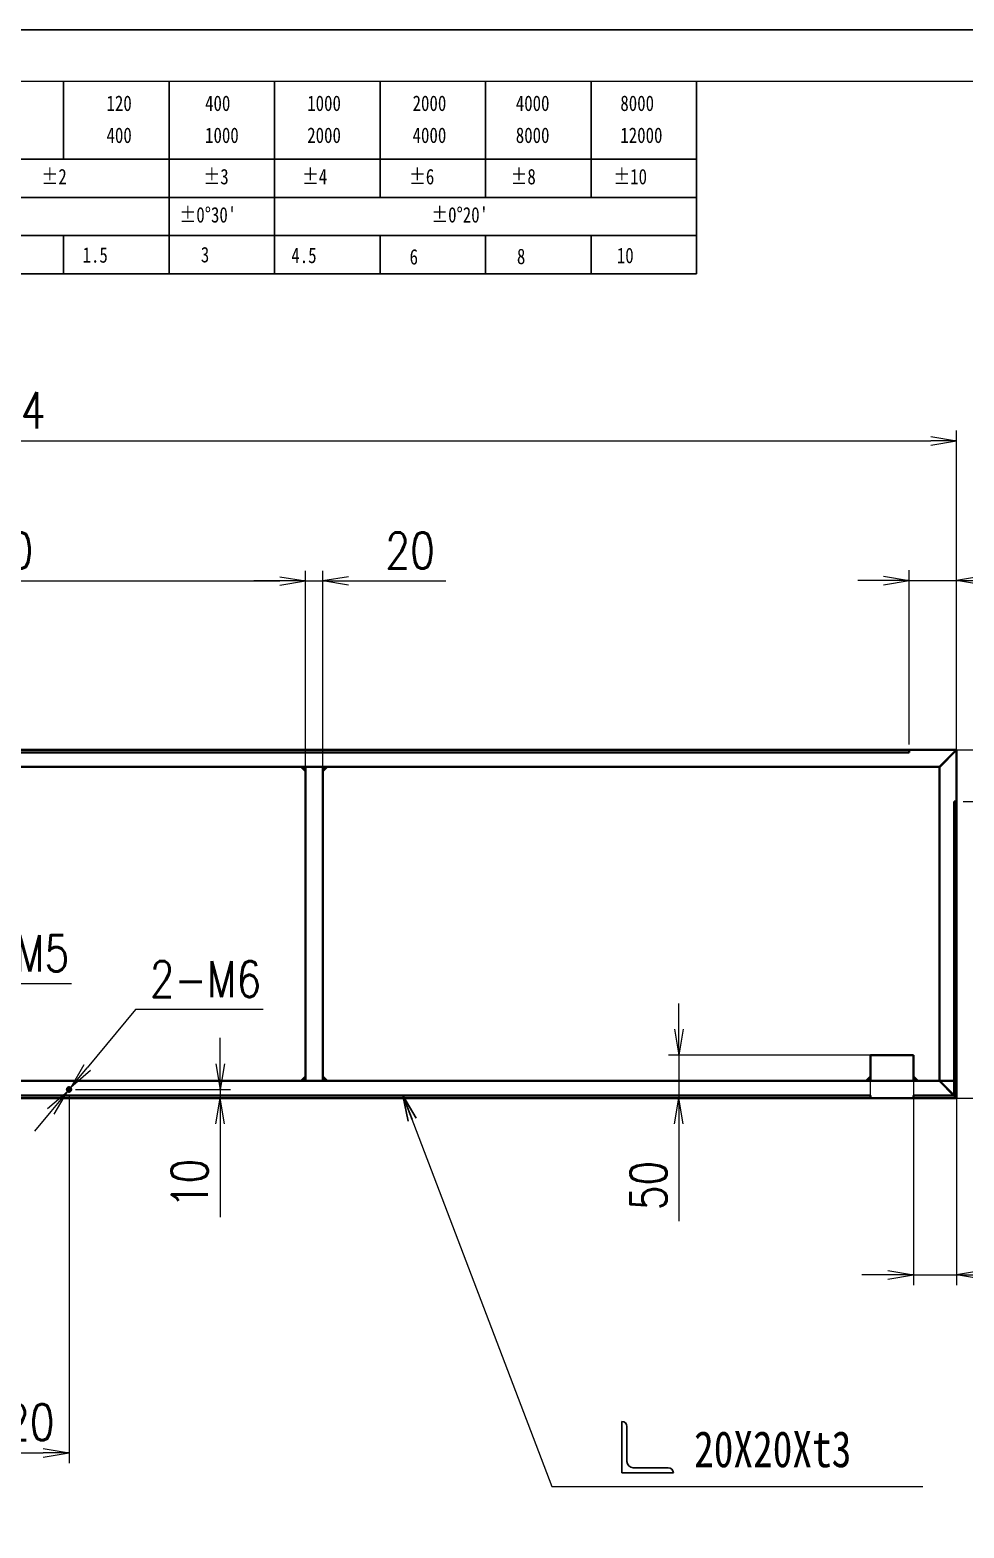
# Model space of a CAD drawing. Header units: millimetres. Extents: x 1333 to 129696, y -57210 to 105899.
# Drawn here: x 59521 to 60607, y 102878 to 104620 of the extents above; entities that cross this region are included whole.
import ezdxf

# ---------------------------------------------------------------- set-up
doc = ezdxf.new("R2010")
doc.units = ezdxf.units.MM
doc.header["$LTSCALE"] = 0.5
doc.linetypes.add('DASHDOT', pattern=[18.5, 12, -3, 0.5, -3])
doc.layers.add('SYMBOL', color=7, linetype='Continuous')
doc.layers.add('图\\M+19E79\\M+195B6\\M+18E9A', color=7, linetype='Continuous')
for name, color, linetype, lineweight in [('图框', 7, 'Continuous', 18), ('标注线', 3, 'Continuous', 18), ('粗实线', 7, 'Continuous', 35)]:
    doc.layers.add(name, color=color, linetype=linetype, lineweight=lineweight)
doc.layers.add('打印', color=7, linetype='Continuous', lineweight=15, plot=False)
doc.layers.add('打印-禁用', color=7, linetype='Continuous', lineweight=15, plot=False)
doc.styles.add('DIM', font='romans.shx', dxfattribs={"width": 0.8, "bigfont": 'bigfont.shx'})
doc.styles.add('国标', font='simfang.ttf', dxfattribs={"width": 0.8})
doc.dimstyles.new('DEH 1-12', dxfattribs={"dimscale": 12, "dimtxt": 3.5, "dimasz": 2.5, "dimexe": 1, "dimexo": 0.625, "dimgap": 1.2, "dimtad": 1, "dimdsep": 46, "dimtxsty": 'DIM', "dimblk": 'OPEN', "dimcen": 0, "dimclrd": 8, "dimclre": 8, "dimclrt": 2, "dimazin": 2, "dimtfac": 0.5, "dimtmove": 0, "dimatfit": 3, "dimldrblk": 'OPEN', "dimfxl": 0, "dimtolj": 2, "dimlwd": 13, "dimlwe": 13, "dimarcsym": 0})
doc.dimstyles.new('DEH 1-12$3', dxfattribs={"dimscale": 12, "dimtxt": 3.5, "dimasz": 2.5, "dimexe": 1, "dimexo": 0.625, "dimgap": 1.2, "dimtad": 1, "dimtoh": 1, "dimdsep": 46, "dimtxsty": 'DIM', "dimblk": 'OPEN', "dimcen": 0, "dimclrd": 8, "dimclre": 8, "dimclrt": 2, "dimazin": 2, "dimtfac": 0.5, "dimtmove": 0, "dimatfit": 3, "dimldrblk": 'OPEN', "dimfxl": 0, "dimtolj": 2, "dimlwd": 13, "dimlwe": 13, "dimarcsym": 0})

# ---------------------------------------------------------------- blocks, each defined once
blk = doc.blocks.new('GZDEH零件A3图框V01版')
at = {"layer": '图\\M+19E79\\M+195B6\\M+18E9A', "color": 9}
for p, q in [((3051.75, -1561.98), (3051.75, -1554.46)), ((3061.98, -1561.98), (3061.98, -1554.46)), ((3072.2, -1561.98), (3072.2, -1554.46)), ((3082.42, -1561.98), (3082.42, -1554.46)), ((3092.64, -1561.98), (3092.64, -1554.46)), ((3102.86, -1561.98), (3102.86, -1554.46)), ((3113.09, -1573.08), (3113.09, -1554.46)), ((2996.09, -1561.98), (3113.09, -1561.98)), ((3061.98, -1573.08), (3061.98, -1561.98)), ((3072.2, -1573.08), (3072.2, -1561.98)), ((3082.42, -1565.68), (3082.42, -1561.98)), ((3092.64, -1565.68), (3092.64, -1561.98)), ((3102.86, -1565.68), (3102.86, -1561.98)), ((2996.09, -1565.68), (3113.09, -1565.68)), ((2996.09, -1569.38), (3113.09, -1569.38)), ((3051.75, -1573.08), (3051.75, -1569.38)), ((3082.42, -1573.08), (3082.42, -1569.48)), ((3092.64, -1573.08), (3092.64, -1569.38)), ((3102.86, -1573.08), (3102.86, -1569.38)), ((2990.09, -1573.08), (3113.09, -1573.08))]:
    blk.add_line(p, q, dxfattribs=at)
at = {"layer": '图框', "linetype": 'Continuous'}
blk.add_line((3272.49, -1554.46), (2882.49, -1554.46), dxfattribs=at)
at = {"layer": '打印-禁用', "linetype": 'Continuous'}
blk.add_line((3277.49, -1549.46), (2857.49, -1549.46), dxfattribs=at)
at = {"layer": '图\\M+19E79\\M+195B6\\M+18E9A', "color": 9, "style": '国标', "width": 0.8}
for s, p in [('120', (3055.91, -1557.31)), ('400', (3065.46, -1557.31)), ('1000', (3075.36, -1557.31)), ('2000', (3085.57, -1557.31)), ('4000', (3095.57, -1557.31)), ('8000', (3105.7, -1557.31)), ('400', (3055.91, -1560.41)), ('1000', (3065.46, -1560.41)), ('2000', (3075.36, -1560.41)), ('4000', (3085.57, -1560.41)), ('8000', (3095.57, -1560.41)), ('12000', (3105.7, -1560.41)), ('±2', (3049.61, -1564.42)), ('±3', (3065.3, -1564.42)), ('±4', (3074.85, -1564.42)), ('±6', (3085.22, -1564.42)), ('±8', (3095.06, -1564.42)), ('±10', (3105.02, -1564.42)), ("±0%%D30'", (3062.98, -1568.12)), ("±0%%D20'", (3087.38, -1568.12)), ('1.5', (3053.59, -1572.01)), ('3', (3065.05, -1571.98)), ('4.5', (3073.82, -1572.05)), ('10', (3105.36, -1572.06)), ('6', (3085.28, -1572.19)), ('8', (3095.68, -1572.15))]:
    blk.add_text(s, height=1.5, dxfattribs=at).set_placement(p)
blk = doc.blocks.new('DEH A3')
at = {"layer": '图框'}
blk.add_blockref('GZDEH零件A3图框V01版', (-2857.49, 1846.46), dxfattribs=at)
blk = doc.blocks.new('_Open')
at = {"color": 0, "linetype": 'ByBlock', "lineweight": -2}
for p, q in [((-1, 0.167), (0, 0)), ((-1, -0.167), (0, 0)), ((0, 0), (-1, 0))]:
    blk.add_line(p, q, dxfattribs=at)
blk = doc.blocks.new('*D42')
at = {"layer": 'Defpoints', "color": 0, "transparency": 16777216}
for p in [(60598.6, 104142.2), (58364.6, 103743.7), (60598.6, 103737.3)]:
    blk.add_point(p, dxfattribs=at)
at = {"layer": '标注线', "color": 8, "lineweight": 13, "transparency": 16777216}
for p, q in [((58364.6, 103751.2), (58364.6, 104154.2)), ((60598.6, 103744.8), (60598.6, 104154.2)), ((58394.6, 104142.2), (60568.6, 104142.2))]:
    blk.add_line(p, q, dxfattribs=at)
at = {"layer": '标注线', "color": 8, "lineweight": 13, "transparency": 16777216, "xscale": 30, "yscale": 30, "zscale": 30, "rotation": 180}
blk.add_blockref('_Open', (58364.6, 104142.2), dxfattribs=at)
at = {"layer": '标注线', "color": 8, "lineweight": 13, "transparency": 16777216, "xscale": 30, "yscale": 30, "zscale": 30}
blk.add_blockref('_Open', (60598.6, 104142.2), dxfattribs=at)
at = {"layer": '标注线', "color": 2, "transparency": 16777216, "insert": (59481.6, 104177.6), "char_height": 42, "attachment_point": 5, "style": 'DIM'}
blk.add_mtext('\\A2;2234', dxfattribs=at)
blk = doc.blocks.new('*D43')
at = {"layer": 'Defpoints', "color": 0, "transparency": 16777216}
for p in [(58596.7, 103782.9), (58873.8, 103377.9), (60885.2, 103377.9)]:
    blk.add_point(p, dxfattribs=at)
at = {"layer": '标注线', "color": 8, "lineweight": 13, "transparency": 16777216}
for p, q in [((58604.2, 103782.9), (60897.2, 103782.9)), ((60885.2, 103752.9), (60885.2, 103407.9)), ((58881.3, 103377.9), (60897.2, 103377.9))]:
    blk.add_line(p, q, dxfattribs=at)
at = {"layer": '标注线', "color": 8, "lineweight": 13, "transparency": 16777216, "xscale": 30, "yscale": 30, "zscale": 30}
for p, rotation in [((60885.2, 103782.9), 90), ((60885.2, 103377.9), 270)]:
    blk.add_blockref('_Open', p, dxfattribs=dict(at, rotation=rotation))
at = {"layer": '标注线', "color": 2, "transparency": 16777216, "insert": (60849.8, 103580.4), "char_height": 42, "attachment_point": 5, "rotation": 90, "style": 'DIM'}
blk.add_mtext('\\A2;405', dxfattribs=at)
blk = doc.blocks.new('*D48')
at = {"layer": 'Defpoints', "color": 0, "transparency": 16777216}
for p in [(59841.6, 103979.2), (59121.6, 103697.4), (59841.6, 103697.4)]:
    blk.add_point(p, dxfattribs=at)
at = {"layer": '标注线', "color": 8, "lineweight": 13, "transparency": 16777216}
for p, q in [((59121.6, 103704.9), (59121.6, 103991.2)), ((59151.6, 103979.2), (59811.6, 103979.2)), ((59841.6, 103704.9), (59841.6, 103991.2))]:
    blk.add_line(p, q, dxfattribs=at)
at = {"layer": '标注线', "color": 8, "lineweight": 13, "transparency": 16777216, "xscale": 30, "yscale": 30, "zscale": 30, "rotation": 180}
blk.add_blockref('_Open', (59121.6, 103979.2), dxfattribs=at)
at = {"layer": '标注线', "color": 8, "lineweight": 13, "transparency": 16777216, "xscale": 30, "yscale": 30, "zscale": 30}
blk.add_blockref('_Open', (59841.6, 103979.2), dxfattribs=at)
at = {"layer": '标注线', "color": 2, "transparency": 16777216, "insert": (59481.6, 104014.6), "char_height": 42, "attachment_point": 5, "style": 'DIM'}
blk.add_mtext('\\A2;720', dxfattribs=at)
blk = doc.blocks.new('*D49')
at = {"layer": 'Defpoints', "color": 0, "transparency": 16777216}
for p in [(59861.6, 103979.2), (59841.6, 103704.9), (59861.6, 103704.9)]:
    blk.add_point(p, dxfattribs=at)
at = {"layer": '标注线', "color": 8, "lineweight": 13, "transparency": 16777216}
for p, q in [((59811.6, 103979.2), (59781.6, 103979.2)), ((59841.6, 103712.4), (59841.6, 103991.2)), ((59841.6, 103979.2), (59861.6, 103979.2)), ((59861.6, 103712.4), (59861.6, 103991.2)), ((59891.6, 103979.2), (60004.8, 103979.2))]:
    blk.add_line(p, q, dxfattribs=at)
at = {"layer": '标注线', "color": 8, "lineweight": 13, "transparency": 16777216, "xscale": 30, "yscale": 30, "zscale": 30}
blk.add_blockref('_Open', (59841.6, 103979.2), dxfattribs=at)
at = {"layer": '标注线', "color": 8, "lineweight": 13, "transparency": 16777216, "xscale": 30, "yscale": 30, "zscale": 30, "rotation": 180}
blk.add_blockref('_Open', (59861.6, 103979.2), dxfattribs=at)
at = {"layer": '标注线', "color": 2, "transparency": 16777216, "insert": (59963.2, 104014.6), "char_height": 42, "attachment_point": 5, "style": 'DIM'}
blk.add_mtext('\\A2;20', dxfattribs=at)
blk = doc.blocks.new('*D51')
at = {"layer": 'Defpoints', "color": 0, "transparency": 16777216}
for p in [(60598.6, 103979.7), (60543.6, 103781.4), (60598.6, 103772.4)]:
    blk.add_point(p, dxfattribs=at)
at = {"layer": '标注线', "color": 8, "lineweight": 13, "transparency": 16777216}
for p, q in [((60543.6, 103788.9), (60543.6, 103991.7)), ((60598.6, 103779.9), (60598.6, 103991.7)), ((60513.6, 103979.7), (60483.6, 103979.7)), ((60543.6, 103979.7), (60598.6, 103979.7)), ((60628.6, 103979.7), (60741.8, 103979.7))]:
    blk.add_line(p, q, dxfattribs=at)
at = {"layer": '标注线', "color": 8, "lineweight": 13, "transparency": 16777216, "xscale": 30, "yscale": 30, "zscale": 30}
blk.add_blockref('_Open', (60543.6, 103979.7), dxfattribs=at)
at = {"layer": '标注线', "color": 8, "lineweight": 13, "transparency": 16777216, "xscale": 30, "yscale": 30, "zscale": 30, "rotation": 180}
blk.add_blockref('_Open', (60598.6, 103979.7), dxfattribs=at)
at = {"layer": '标注线', "color": 2, "transparency": 16777216, "insert": (60700.2, 104015.1), "char_height": 42, "attachment_point": 5, "style": 'DIM'}
blk.add_mtext('\\A2;55', dxfattribs=at)
blk = doc.blocks.new('*D52')
at = {"layer": 'Defpoints', "color": 0, "transparency": 16777216}
for p in [(60582, 103782.9), (60598.6, 103722.9), (60742.7, 103722.9)]:
    blk.add_point(p, dxfattribs=at)
at = {"layer": '标注线', "color": 8, "lineweight": 13, "transparency": 16777216}
for p, q in [((60742.7, 103812.9), (60742.7, 103842.9)), ((60589.5, 103782.9), (60754.7, 103782.9)), ((60742.7, 103782.9), (60742.7, 103722.9)), ((60606.1, 103722.9), (60754.7, 103722.9)), ((60742.7, 103692.9), (60742.7, 103581.3))]:
    blk.add_line(p, q, dxfattribs=at)
at = {"layer": '标注线', "color": 8, "lineweight": 13, "transparency": 16777216, "xscale": 30, "yscale": 30, "zscale": 30}
for p, rotation in [((60742.7, 103782.9), 270), ((60742.7, 103722.9), 90)]:
    blk.add_blockref('_Open', p, dxfattribs=dict(at, rotation=rotation))
at = {"layer": '标注线', "color": 2, "transparency": 16777216, "insert": (60707.3, 103622.1), "char_height": 42, "attachment_point": 5, "rotation": 90, "style": 'DIM'}
blk.add_mtext('\\A2;60', dxfattribs=at)
blk = doc.blocks.new('*D56')
at = {"layer": 'Defpoints', "color": 0, "transparency": 16777216}
for p in [(60548.6, 103412.9), (60598.6, 103412.9), (60598.6, 103172.3)]:
    blk.add_point(p, dxfattribs=at)
at = {"layer": '标注线', "color": 8, "lineweight": 13, "transparency": 16777216}
for p, q in [((60548.6, 103405.4), (60548.6, 103160.3)), ((60598.6, 103405.4), (60598.6, 103160.3)), ((60518.6, 103172.3), (60488.6, 103172.3)), ((60548.6, 103172.3), (60598.6, 103172.3)), ((60628.6, 103172.3), (60741.8, 103172.3))]:
    blk.add_line(p, q, dxfattribs=at)
at = {"layer": '标注线', "color": 8, "lineweight": 13, "transparency": 16777216, "xscale": 30, "yscale": 30, "zscale": 30}
blk.add_blockref('_Open', (60548.6, 103172.3), dxfattribs=at)
at = {"layer": '标注线', "color": 8, "lineweight": 13, "transparency": 16777216, "xscale": 30, "yscale": 30, "zscale": 30, "rotation": 180}
blk.add_blockref('_Open', (60598.6, 103172.3), dxfattribs=at)
at = {"layer": '标注线', "color": 2, "transparency": 16777216, "insert": (60700.2, 103207.7), "char_height": 42, "attachment_point": 5, "style": 'DIM'}
blk.add_mtext('\\A2;50', dxfattribs=at)
blk = doc.blocks.new('*D61')
at = {"layer": 'Defpoints', "color": 0, "transparency": 16777216}
for p in [(59446.6, 103387.9), (59566.6, 103387.9), (59566.6, 102965.6)]:
    blk.add_point(p, dxfattribs=at)
at = {"layer": '标注线', "color": 8, "lineweight": 13, "transparency": 16777216}
for p, q in [((59446.6, 103380.4), (59446.6, 102953.6)), ((59566.6, 103380.4), (59566.6, 102953.6)), ((59476.6, 102965.6), (59536.6, 102965.6))]:
    blk.add_line(p, q, dxfattribs=at)
at = {"layer": '标注线', "color": 8, "lineweight": 13, "transparency": 16777216, "xscale": 30, "yscale": 30, "zscale": 30, "rotation": 180}
blk.add_blockref('_Open', (59446.6, 102965.6), dxfattribs=at)
at = {"layer": '标注线', "color": 8, "lineweight": 13, "transparency": 16777216, "xscale": 30, "yscale": 30, "zscale": 30}
blk.add_blockref('_Open', (59566.6, 102965.6), dxfattribs=at)
at = {"layer": '标注线', "color": 2, "transparency": 16777216, "insert": (59506.6, 103001), "char_height": 42, "attachment_point": 5, "style": 'DIM'}
blk.add_mtext('\\A2;120', dxfattribs=at)
blk = doc.blocks.new('*D64')
at = {"layer": 'Defpoints', "color": 0, "transparency": 16777216}
for p in [(59566.6, 103387.9), (59576.1, 103377.9), (59742.2, 103377.9)]:
    blk.add_point(p, dxfattribs=at)
at = {"layer": '标注线', "color": 8, "lineweight": 13, "transparency": 16777216}
for p, q in [((59742.2, 103417.9), (59742.2, 103447.9)), ((59574.1, 103387.9), (59754.2, 103387.9)), ((59742.2, 103387.9), (59742.2, 103377.9)), ((59583.6, 103377.9), (59754.2, 103377.9)), ((59742.2, 103347.9), (59742.2, 103239.5))]:
    blk.add_line(p, q, dxfattribs=at)
at = {"layer": '标注线', "color": 8, "lineweight": 13, "transparency": 16777216, "xscale": 30, "yscale": 30, "zscale": 30}
for p, rotation in [((59742.2, 103387.9), 270), ((59742.2, 103377.9), 90)]:
    blk.add_blockref('_Open', p, dxfattribs=dict(at, rotation=rotation))
at = {"layer": '标注线', "color": 2, "transparency": 16777216, "insert": (59706.8, 103278.7), "char_height": 42, "attachment_point": 5, "rotation": 90, "style": 'DIM'}
blk.add_mtext('\\A2;10', dxfattribs=at)
blk = doc.blocks.new('*D67')
at = {"layer": 'Defpoints', "color": 0, "transparency": 16777216}
for p in [(59362.4, 103453.7), (59358.8, 103450.2)]:
    blk.add_point(p, dxfattribs=at)
at = {"layer": '标注线', "color": 8, "lineweight": 13, "transparency": 16777216}
for p, q in [((59420.5, 103510.9), (59383.8, 103474.7)), ((59569.3, 103510.9), (59420.5, 103510.9)), ((59358.8, 103450.2), (59362.4, 103453.7)), ((59337.5, 103429.1), (59316.1, 103408.1))]:
    blk.add_line(p, q, dxfattribs=at)
at = {"layer": '标注线', "color": 8, "lineweight": 13, "transparency": 16777216, "xscale": 30, "yscale": 30, "zscale": 30}
for p, rotation in [((59362.4, 103453.7), 224.589617882719), ((59358.8, 103450.2), 44.58961788271902)]:
    blk.add_blockref('_Open', p, dxfattribs=dict(at, rotation=rotation))
at = {"layer": '标注线', "color": 2, "transparency": 16777216, "insert": (59502.1, 103546.3), "char_height": 42, "attachment_point": 5, "style": 'DIM'}
blk.add_mtext('\\A2;4-M5', dxfattribs=at)
blk = doc.blocks.new('*D68')
at = {"layer": 'Defpoints', "color": 0, "transparency": 16777216}
for p in [(59564.7, 103385.6), (59568.5, 103390.2)]:
    blk.add_point(p, dxfattribs=at)
at = {"layer": '标注线', "color": 8, "lineweight": 13, "transparency": 16777216}
for p, q in [((59643.7, 103480.9), (59587.7, 103413.3)), ((59792.5, 103480.9), (59643.7, 103480.9)), ((59564.7, 103385.6), (59568.5, 103390.2)), ((59545.6, 103362.5), (59526.4, 103339.4))]:
    blk.add_line(p, q, dxfattribs=at)
at = {"layer": '标注线', "color": 8, "lineweight": 13, "transparency": 16777216, "xscale": 30, "yscale": 30, "zscale": 30}
for p, rotation in [((59568.5, 103390.2), 230.3626765540744), ((59564.7, 103385.6), 50.3626765540744)]:
    blk.add_blockref('_Open', p, dxfattribs=dict(at, rotation=rotation))
at = {"layer": '标注线', "color": 2, "transparency": 16777216, "insert": (59725.3, 103516.3), "char_height": 42, "attachment_point": 5, "style": 'DIM'}
blk.add_mtext('\\A2;2-M6', dxfattribs=at)
blk = doc.blocks.new('EL_SHARP_MARK5')
at = {"color": 0, "linetype": 'ByBlock', "lineweight": -2}
for p, q in [((-2.5, 0), (-2.5, 5)), ((-2, 4.5), (-2, 1.1)), ((2.5, 0), (-2.5, 0)), ((-1.4, 0.5), (2, 0.5))]:
    blk.add_line(p, q, dxfattribs=at)
for centre, radius, start, end in [((-2.5, 4.5), 0.5, 0, 90), ((-1.4, 1.1), 0.6, 180, 270), ((2, 0), 0.5, 0, 90)]:
    blk.add_arc(centre, radius, start, end, dxfattribs=at)
blk = doc.blocks.new('WELDING_5')
at = {"layer": '粗实线'}
blk.add_hatch(color=256, dxfattribs=at).paths.add_polyline_path([(0, 5), (0, 0), (5, 0)])
for q in [(0, 5), (5, 0)]:
    blk.add_line((0, 0), q, dxfattribs=at)
blk.add_lwpolyline([(0, 5), (5, 0)], dxfattribs=at)
blk = doc.blocks.new('*D72')
at = {"layer": 'Defpoints', "color": 0, "transparency": 16777216}
for p in [(60532.8, 103427.9), (60275.7, 103377.9), (60469.9, 103377.9)]:
    blk.add_point(p, dxfattribs=at)
at = {"layer": '标注线', "color": 8, "lineweight": 13, "transparency": 16777216}
for p, q in [((60275.7, 103457.9), (60275.7, 103487.9)), ((60525.3, 103427.9), (60263.7, 103427.9)), ((60275.7, 103427.9), (60275.7, 103377.9)), ((60462.4, 103377.9), (60263.7, 103377.9)), ((60275.7, 103347.9), (60275.7, 103234.7))]:
    blk.add_line(p, q, dxfattribs=at)
at = {"layer": '标注线', "color": 8, "lineweight": 13, "transparency": 16777216, "xscale": 30, "yscale": 30, "zscale": 30}
for p, rotation in [((60275.7, 103427.9), 270), ((60275.7, 103377.9), 90)]:
    blk.add_blockref('_Open', p, dxfattribs=dict(at, rotation=rotation))
at = {"layer": '标注线', "color": 2, "transparency": 16777216, "insert": (60240.3, 103276.3), "char_height": 42, "attachment_point": 5, "rotation": 90, "style": 'DIM'}
blk.add_mtext('\\A2;50', dxfattribs=at)

msp = doc.modelspace()

# ---------------------------------------------------------------- linework, layer by layer
at = {"color": 7, "lineweight": 35}
for p, q in [((58419.624, 103782.933), (60543.553, 103782.933)), ((60543.553, 103782.933), (60598.553, 103782.933)), ((60598.553, 103782.933), (60578.553, 103762.933)), ((60598.624, 103782.862), (60578.624, 103762.862)), ((60598.624, 103782.862), (60598.624, 103722.933)), ((58419.624, 103779.933), (60543.553, 103779.933)), ((58384.695, 103762.933), (60578.553, 103762.933)), ((59841.624, 103762.933), (59841.624, 103397.933)), ((59841.624, 103762.933), (59861.624, 103762.933)), ((59841.624, 103762.933), (59861.624, 103762.933)), ((59861.624, 103397.933), (59861.624, 103762.933)), ((60578.624, 103762.862), (60578.624, 103398.003)), ((60595.624, 103722.933), (60595.624, 103381.003)), ((60598.624, 103722.933), (60598.624, 103378.003)), ((60498.624, 103397.933), (60498.624, 103427.933)), ((60548.624, 103427.933), (60498.624, 103427.933)), ((60548.624, 103427.933), (60548.624, 103397.933)), ((60598.624, 103397.933), (58384.695, 103397.933)), ((59861.624, 103397.933), (59841.624, 103397.933)), ((60498.624, 103397.933), (60548.624, 103397.933)), ((60498.624, 103397.933), (60548.624, 103397.933)), ((60578.553, 103397.933), (60595.553, 103380.933)), ((60578.624, 103398.003), (60595.624, 103381.003)), ((60498.624, 103380.933), (58474.624, 103380.933)), ((60498.624, 103377.933), (58474.624, 103377.933)), ((60498.624, 103377.933), (60548.624, 103377.933)), ((60595.553, 103380.933), (60548.624, 103380.933)), ((60598.553, 103377.933), (60548.624, 103377.933))]:
    msp.add_line(p, q, dxfattribs=at)
at = {"color": 7, "lineweight": 35, "ltscale": 0.075}
for p, q in [((60543.553, 103782.933), (60543.553, 103779.933)), ((60595.624, 103722.933), (60598.624, 103722.933)), ((60498.624, 103380.933), (60498.624, 103377.933)), ((60548.624, 103380.933), (60548.624, 103377.933))]:
    msp.add_line(p, q, dxfattribs=at)
at = {"color": 2, "linetype": 'DASHDOT', "lineweight": 13, "ltscale": 0.159802}
for p, q in [((59569.82, 103387.933), (59563.428, 103387.933)), ((59566.624, 103391.129), (59566.624, 103384.737))]:
    msp.add_line(p, q, dxfattribs=at)
at = {"color": 7, "lineweight": 35, "ltscale": 0.106066}
for p, q in [((60595.553, 103380.933), (60598.553, 103377.933)), ((60595.624, 103381.003), (60598.624, 103378.003))]:
    msp.add_line(p, q, dxfattribs=at)
at = {"color": 7, "lineweight": 35}
msp.add_circle((59566.624, 103387.933), 2.458, dxfattribs=at)
at = {"color": 7, "lineweight": 13}
msp.add_arc((59566.624, 103387.933), 3, 169.999993, 100.000014, dxfattribs=at)
at = {"layer": '打印'}
msp.add_lwpolyline([(57229.101, 104619.912), (62269.101, 104619.912), (62269.101, 101055.912), (57229.101, 101055.912)], close=True, dxfattribs=at)
at = {"layer": '标注线'}
msp.add_line((60498.624, 103380.933), (60498.624, 103397.933), dxfattribs=at)

# ---------------------------------------------------------------- block references
at = {"layer": 'SYMBOL', "xscale": 12, "yscale": 12, "zscale": 12}
msp.add_blockref('EL_SHARP_MARK5', (60239.327, 102942.074), dxfattribs=at)
at = {"layer": '图框', "xscale": 12, "yscale": 12, "zscale": 12}
msp.add_blockref('DEH A3', (57229.101, 101055.912), dxfattribs=at)
at = {"layer": '标注线'}
for p, rotation in [((59841.624, 103762.933), 180), ((59861.624, 103762.933), 270), ((59841.624, 103397.933), 90), ((60498.624, 103397.933), 90)]:
    msp.add_blockref('WELDING_5', p, dxfattribs=dict(at, rotation=rotation))
for p in [(59861.624, 103397.933), (60548.624, 103397.933)]:
    msp.add_blockref('WELDING_5', p, dxfattribs=at)

# ---------------------------------------------------------------- texts
at = {"layer": '图\\M+19E79\\M+195B6\\M+18E9A', "color": 3, "style": '国标', "width": 0.8}
msp.add_text('20X20Xt3', height=42, dxfattribs=at).set_placement((60293.37, 102948.722))

# ---------------------------------------------------------------- dimensions: what is measured, and where the dimension line sits
at = {"layer": '标注线'}
for base, p1, p2, picture, middle in [((60598.624, 104142.184), (58364.624, 103743.732), (60598.624, 103737.346), '*D42', (59481.624, 104177.584)), ((59841.624, 103979.204), (59121.624, 103697.352), (59841.624, 103697.352), '*D48', (59481.624, 104014.604)), ((59861.624, 103979.204), (59841.624, 103704.852), (59861.624, 103704.852), '*D49', (59963.224, 104014.604)), ((60598.624, 103172.34), (60548.624, 103412.933), (60598.624, 103412.933), '*D56', (60700.224, 103207.74)), ((59566.624, 102965.622), (59446.624, 103387.933), (59566.624, 103387.933), '*D61', (59506.624, 103001.022))]:
    dim = msp.add_linear_dim(base=base, p1=p1, p2=p2, dimstyle='DEH 1-12', dxfattribs=at)
    dim.commit()
    dim.dimension.update_dxf_attribs({"geometry": picture, "text_midpoint": middle})
dim = msp.add_linear_dim(base=(60598.624, 103979.713), p1=(60543.553, 103781.433), p2=(60598.624, 103772.407), dimstyle='DEH 1-12', override={"dimdec": 0}, dxfattribs=at)
dim.commit()
dim.dimension.update_dxf_attribs({"geometry": '*D51', "text_midpoint": (60700.224, 104015.113)})
for base, p1, p2, picture, middle in [((60742.686, 103722.933), (60582.001, 103782.933), (60598.624, 103722.933), '*D52', (60707.286, 103622.133)), ((60885.196, 103377.933), (58596.658, 103782.933), (58873.795, 103377.933), '*D43', (60849.796, 103580.433)), ((60275.724, 103377.933), (60532.83, 103427.933), (60469.869, 103377.933), '*D72', (60240.324, 103276.333)), ((59742.185, 103377.933), (59566.624, 103387.933), (59576.08, 103377.933), '*D64', (59706.785, 103278.733))]:
    dim = msp.add_linear_dim(base=base, p1=p1, p2=p2, angle=90, dimstyle='DEH 1-12', dxfattribs=at)
    dim.commit()
    dim.dimension.update_dxf_attribs({"geometry": picture, "text_midpoint": middle})
for p1, p2, override, picture, middle in [((59358.843, 103450.178), (59362.404, 103453.688), {"dimpost": '4-M<>'}, '*D67', (59502.06, 103510.917)), ((59564.71, 103385.622), (59568.537, 103390.243), {"dimpost": '2-M<>'}, '*D68', (59725.266, 103480.937))]:
    dim = msp.add_diameter_dim_2p(p1=p1, p2=p2, dimstyle='DEH 1-12$3', override=override, dxfattribs=at)
    dim.commit()
    dim.dimension.update_dxf_attribs({"geometry": picture, "text_midpoint": middle, "dimtype": 163})

# ---------------------------------------------------------------- leaders
msp.add_leader([(59954.761, 103380.933), (60127.944, 102926.445), (60559.354, 102926.445)], dimstyle='DEH 1-12', override={"dimgap": 1.2, "dimtad": 0}, dxfattribs=at)

doc.saveas('drawing.dxf')
